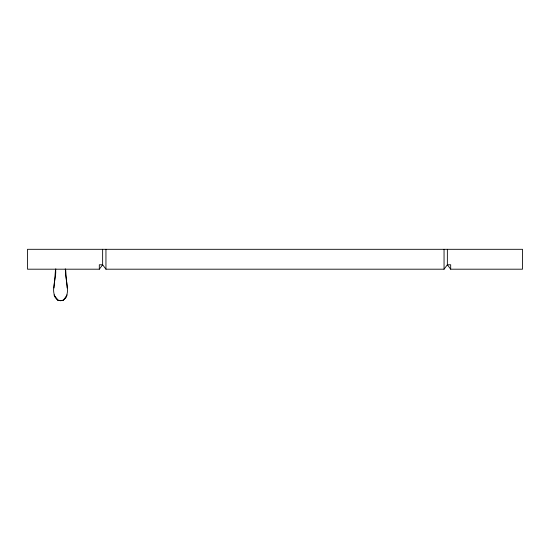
<?xml version="1.0" encoding="UTF-8"?>
<svg xmlns="http://www.w3.org/2000/svg" width="550" height="550" viewBox="0 0 550 550"><rect width="100%" height="100%" fill="white"/><g stroke="black" fill="none" stroke-linecap="round" stroke-linejoin="round"><path stroke-width="0.82" d="M55.536 269.197L54.051 287.959M67.086 294.896L66.481 296.553L63.25 300.307L60.665 300.692L58.066 300.307C48.792 292.813 57.111 278.822 55.536 269.094L55.956 269.094M447.363 249.308L447.363 264.777L450.684 269.197L522.5 269.197L522.5 249.308L27.5 249.308L27.5 269.197L99.316 269.197L102.637 264.777L102.637 249.308M99.316 269.197L99.316 264.777L102.637 264.777L105.951 269.197L444.049 269.197L447.363 264.777L450.684 264.777L450.684 269.197M66.488 296.45L63.25 300.204L61.311 300.486M65.148 269.094L65.608 269.094C64.102 278.857 72.167 292.6 63.25 300.307L60.665 300.692L58.066 300.307L54.594 296.429L54.051 294.896M60.019 300.486L58.066 300.204L54.594 296.333M67.086 287.959L65.608 269.197M444.049 249.308L444.049 269.197M105.951 249.308L105.951 269.197"/></g></svg>
